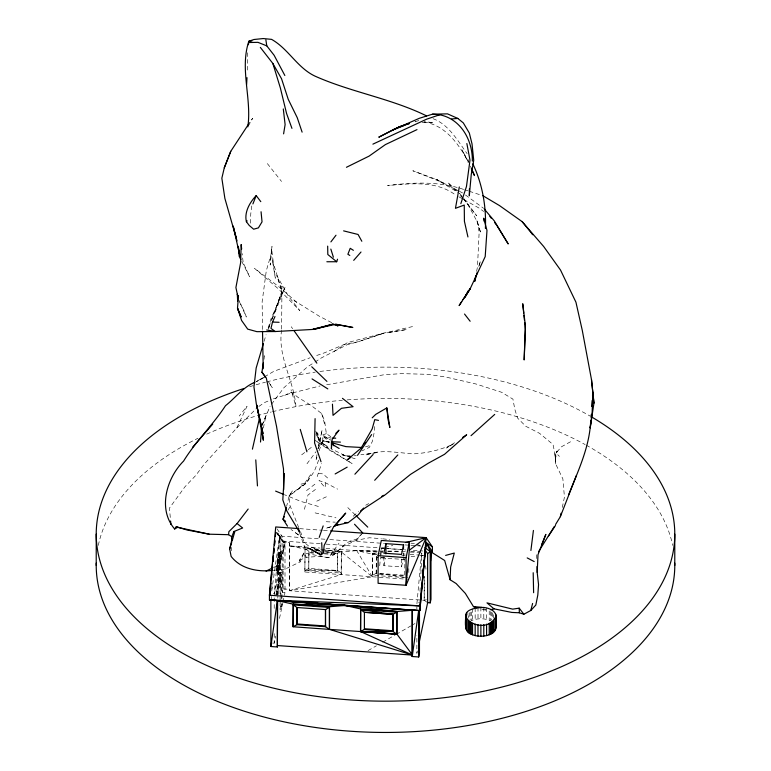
<?xml version="1.0" encoding="UTF-8"?>
<svg xmlns="http://www.w3.org/2000/svg" width="771" height="771" viewBox="0 0 771 771"><rect width="100%" height="100%" fill="white"/><g stroke="black" fill="none" stroke-linecap="round" stroke-linejoin="round"><path stroke-width="0.58" stroke-dasharray="3.85 2.89" d="M250.527 223.185L250.758 213.895L251.934 204.874M426.411 599.722L424.166 600.291L289.327 590.731L289.636 542.919L283.15 542.456L279.603 535.71L274.216 594.239L278.003 571.706L279.603 535.71L275.719 531.788L283.15 542.456L283.15 588.861L282.408 592.388L285 592.571L285 543.622L279.603 535.71L271.633 591.627L273.57 593.583M281.569 330.248C277.512 356.848 293.896 380.479 295.939 406.404L291.043 389.76M281.608 329.082L281.964 285.993L281.454 292.633L272.317 318.442M231.319 550.754L231.435 547.371M282.003 598.325L282.003 572.255L277.281 573.518L277.387 570.945L279.102 570.289L279.545 558.146L280.278 555.804L279.256 554.956L279.044 552.855L280.413 551.93L279.603 535.71L281.242 556.248L277.213 594.749L282.003 572.255L280.278 567.774L278.929 567.273L279.545 553.164L280.413 551.93L280.981 552.277C278.302 559.033 279.95 566.82 277.281 573.518L278.495 574.655L277.213 594.749M274.216 594.239L279.237 573.055L277.387 570.945L279.102 570.289L279.844 567.427L280.278 555.804L278.321 557.076L276.828 570.54L277.281 573.518L278.003 571.706L276.828 570.54L277.213 563.167L278.283 555.592L279.044 552.855L280.981 552.277L285 543.622L275.719 531.788M374.494 426.546L374.214 432.435L372.345 441.407L369.376 447.392L361.859 450.91M419.993 591.328L420.176 587.733M420.532 580.553L421.891 553.009M278.823 570.434L279.545 558.146L278.321 557.076L278.283 555.592L280.413 551.93L277.213 563.167L277.387 570.945L278.562 568.323L279.545 558.146L277.213 563.167L278.235 565.201L276.828 570.54M271.797 589.237L272.047 585.642M272.78 574.877L272.944 572.477M264.048 359.305L264.357 355.768L264.01 358.12M379.708 565.769L380.46 557.578M380.566 556.411L381.317 548.229L383.611 547.689M421.592 552.99L416.87 604.348L419.463 602.112M276.972 528.8L281.984 536.192L281.984 541.001L289.636 542.919L289.327 590.731L372.316 576.766L372.47 553.395L376.344 556.036L376.209 573.923L404.736 575.937L404.891 558.059M280.104 600.927L280.104 578.086L280.711 572.159L282.003 572.255M304.882 571.995L305.046 548.615L304.882 571.995L407.454 579.262M289.327 590.731L341.196 574.568L341.351 551.198L322.615 549.868M322.336 549.713L341.196 551.911L372.316 576.766L372.47 553.395L383.014 554.147M306.01 549.28L308.92 551.255L308.776 569.143L337.303 571.166L337.457 553.289L341.351 551.198L341.196 574.568M277.387 570.945L278.668 567.34L279.844 567.427L280.278 555.804M325.622 482.848L325.063 487.551L318.992 480.612L325.622 482.848L337.64 489.151M247.395 52.765L247.327 71.886M279.102 570.289C277.811 561.086 283.342 552.47 285 543.622L277.955 572.236M280.895 562.059L279.497 562.069L279.545 553.164M279.044 552.855L278.321 557.076L279.256 554.956L279.786 556.103L281.242 556.248M316.987 454.649L315.869 460.557L316.929 457.299M318.105 448.741L322.162 429.755L318.895 445.58L317.652 432.743L319.281 440.222L316.293 432.589M476.623 271.363L477.49 266.862L479.157 232.032L476.738 219.706L480.815 233.237L477.345 221.971L466.734 202.349L462.417 196.913M308.776 569.143L308.92 551.255L312.486 551.516M376.209 573.923L376.344 556.036M263.383 428.078L266.014 415.29L261.726 426.238M289.125 495.955L304.564 483.533L310.511 474.82L306.636 482.954L289.125 495.955L292.45 490.819L289.125 495.955L286.648 506.287M562.281 507.482L564.449 497.16L562.869 478.916L555.785 464.142L554.879 453.493L553.019 444.481L539.565 433.341L525.774 426.267L517.524 417.988L514.758 409.093L512.937 399.137L501.622 392.285L476.064 384.016L445.436 376.971L427.539 374.32L401.643 373.617L383.871 374.783L324.726 385.095M276.519 594.961L280.104 578.086L281.396 578.954L281.396 594.2M278.052 594.711L281.396 578.954M279.488 618.438L282.755 603.115M383.881 556.595L383.881 565.692L401.498 566.936L403.522 557.394M417.362 650.926L416.87 653.268L416.87 635.371M272.5 643.053L274.216 643.178L275.71 636.152M283.005 601.939L285 592.571M383.881 565.692L385.461 558.262M281.396 603.577L281.396 609.437L280.104 609.341L280.711 602.98M427.635 602.671L424.166 600.291L424.484 576.284M337.303 571.166L337.457 553.289L322.403 551.12M304.439 509.294L307.976 495.059L317.787 487.686M280.104 578.086L275.912 594.653L280.711 572.159L280.711 598.238M479.196 265.455L480.487 260.868L478.444 267.489M278.668 567.34L280.567 560.671L279.256 554.956M317.17 476.642L321.555 463.554M264.067 341.37L266.101 334.701M268.144 328.118L271.209 318.24L285.068 287.178L274.042 314.809M319.04 450.784L323.916 437.764L331.405 438.053M271.922 319.56L281.463 293.028L268.173 329.072M318.654 460.142L314.452 471.033L306.646 482.81L295.081 491.378M268.308 329.178L270.949 322.548M262.169 425.178L270.129 406.144M273.223 570.357L285.097 569.104L300.121 561.914L303.947 552.99L328.697 557.732L333.245 555.053L343.172 546.408L356.192 540.355L369.463 537.753L381.462 538.698M170.285 517.486L169.447 508.089L184.953 486.78L195.815 475.408L204.016 464.402L236.736 428.011L247.038 406.259L239.241 416.022M248.368 125.924L252.618 118.3L249.341 123.042M288.007 510.132L290.831 505.371M300.121 561.914L299.37 560.247L303.947 552.99L306.357 557.317L320.293 556.325L328.697 557.732L338.98 543.121M317.903 448.78L322.856 441.079L328.167 437.947L331.848 437.359L326.335 433.649L324.62 420.87L321.661 413.545L311.002 405.344L298.078 397.412L291.265 392.063L284.672 395.407M271.508 404.293L283.979 387.64L307.378 366.909L314.019 362.659M306.983 463.785L316.043 451.671M356.192 540.355L361.281 534.592M236.736 428.011L257.138 407.801M361.985 533.705L356.713 539.006L346.979 542.553L333.245 555.053M353.185 516.281L358.554 511.549M301.663 454.842L307.34 450.457M308.284 449.724L312.072 446.804M306.501 490.607L316.283 483.138M258.863 406.442L264.347 402.616L271.392 399.706M454.611 442.727L446.582 448.028L453.281 444.057C440.675 449.985 426.941 453.203 413.044 453.878C397.171 452.731 380.826 449.021 365.435 455.006L378.282 452.24L360.867 454.794M314.963 362.052L321.603 357.792L334.103 351.383L347.48 342.594L384.344 332.966L413.15 326.451M263.431 377.462L256.223 381.722L263.422 377.935M264.463 376.855L273.724 371.381L310.154 357.734M368.046 650.618L376.393 645.799M382.647 642.195L395.157 634.967M396.198 634.369L410.798 625.936M411.839 625.339L414.962 623.537M365.724 505.236L368.711 503.588M570.55 441.754L561.577 446.708L556.016 452.972L555.13 460.412L557.096 450.996L556.016 452.972L559.409 456.384M305.046 570.501L308.92 568.449L337.457 570.473L341.351 573.084L305.046 570.501L337.457 570.473M376.344 573.219L372.47 575.282L407.608 577.778M334.103 351.383L347.075 344.733L358.178 341.755L384.344 332.966L358.178 341.755L343.943 344.57L324.639 352.761L314.607 356.202M257.803 380.585L265.542 376.788M273.454 567.523L278.716 564.96M316.746 501.169L326.615 496.678M490.472 611.528L490.472 620.703C484.458 618.111 477.336 618.091 471.322 620.703L471.322 611.528M299.37 560.247L306.357 557.317M326.335 433.649L322.548 434.998L322.856 441.079L328.889 442.265L322.548 434.998L331.414 440.492M273.397 398.867L288.865 393.836L320.138 385.953M331.289 526.554L325.738 528.366L331.27 526.786M415.077 121.76L418.431 120.681L415.058 121.606M365.444 446.881L369.849 445.503M384.768 547.41L392.805 545.511M300.979 484.149L306.636 482.954M278.562 568.323L277.107 568.545L278.784 563.861L277.483 562.445L278.283 555.592L278.929 558.503M383.177 551.014L356.761 550.658L341.196 551.911L324.803 550.745M411.02 556.489L415.8 556.113M420.58 555.727L422.971 555.544M354.284 455.786L356.375 455.719M350.207 455.815L346.603 455.883L342.353 454.803L351.152 456.981M387.977 551.072L405.989 551.313M410.798 551.381L420.397 551.506M313.556 552.826L308.776 552.74L313.537 553.077M324.312 553.038L337.457 553.289L321.999 552.19M384.575 557.674L376.209 557.51L404.736 559.534M372.316 576.766L356.761 550.658L382.898 551.361M387.649 551.496L399.532 551.814M410.22 552.103L420.918 552.393M422.18 122.483L433.88 122.811L424.368 121.5M322.856 441.079L329.863 441.648M326.152 521.726L335.308 522.169M381.317 548.229L383.65 548.393M384.816 548.48L405.816 549.964M280.711 606.536L282.003 606.623L282.003 603.067M299.591 528.646L322.278 530.255M323.473 530.342L329.439 530.766M324.967 539.237L281.984 536.192L276.616 532.424M329.737 539.575L384.652 543.468M404.948 544.904L409.729 545.242M410.924 545.328L415.694 545.666M416.889 545.752L421.66 546.09M320.187 543.709L281.984 541.001L282.408 592.388M326.162 544.133L379.881 547.94M381.076 548.027L385.847 548.364M387.042 548.451L406.144 549.81M413.304 550.311L422.855 550.986M307.224 549.492L289.327 545.878L320.081 548.056M325.998 548.48L379.226 552.258M380.411 552.335L382.773 552.508M402.886 553.935L405.247 554.098M409.979 554.436L419.443 555.11M420.619 555.187L424.166 555.448M314.414 549.289L321.44 549.781M401.758 555.477L405.267 555.727M315.426 550.08L323.627 550.658M377 554.436L372.316 554.108L356.761 550.658M318.433 551.93L320.813 552.103M324.234 553.829L337.303 554.754M379.92 573.479L404.891 575.253M283.15 588.861L289.636 589.333M382.667 538.794L389.789 539.661M289.327 545.878L305.827 547.795M314.086 548.759L321.16 549.578M318.606 473.355L323.01 473.914L328.407 478.666M379.824 573.72L407.628 577.691M372.47 553.395L377.106 554.06M315.464 550.118L321.247 550.957M410.914 543.16L414.432 543.748M351.219 457.03L344.791 455.526L331.79 449.079M315.088 512.869L336.011 517.852M423.934 122.04C445.513 125.104 458.784 144.216 468.421 161.968L467.987 158.325M329.468 442.699L327.521 441.542L329.815 442.178M481.981 609.157L487.214 610.603L484.593 608.945M318.433 506.47L300.767 501.381L284.364 494.674M342.353 454.803L350.911 457.444M351.981 457.772L355.19 458.755M463.641 189.425C439.123 181.127 412.88 182.351 387.572 185.522C410.683 183.671 435.933 180.221 455.796 195.159M464.768 189.791L468.17 190.9M469.298 191.275L480.612 194.976M279.41 560.218L280.567 560.671M433.003 118.667C448.751 124.439 457.666 140.727 467.149 153.68M458.408 190.794L436.531 179.489L412.861 170.767L443.161 182.766L436.531 179.489L458.533 192.692M459.449 191.324L462.581 192.943M331.761 322.683L319.281 316.216L294.561 300.806L297.201 302.839L280.654 288.094L254.575 268.395L278.437 288.894L299.736 310.559L288.585 296.372L276.789 275.584L282.755 293.818L272.192 259.278L275.334 278.254L271.594 248.821L270.197 265.051L271.999 246.421L271.055 254.517L266.294 270.766L262.14 301.779L262.516 330.123M327.521 441.542L328.889 442.265M416.783 544.133L420.947 546.398M458.822 196.769L462.879 199.034M463.891 199.593L479.099 208.093L483.687 211.485M315.985 434.43L320.958 442.294L329.815 447.845M314.655 440.087L352.106 463.573L329.66 450.206L316.534 441.349M320.736 551.448L318.038 549.733L308.978 546.273L304.169 542.437L300.536 531.633M465.501 195.005L483.629 208.343M295.544 532.809L302.367 537.782L291.004 529.417M320.958 442.294L328.195 448.153L319.84 440.501L315.445 430.401M457.001 190.967L447.71 182.428L456.808 191.96M347.788 507.588L355.277 514.912M460.114 195.42L462.6 198.022M463.429 198.889L476.661 215.793L463.814 198.918M461.694 196.007L459.535 193.29L463.101 197.983M267.335 163.577L281.531 181.464M291.265 392.063L294.801 396.94M291.245 326.721L292.633 328.697M468.508 161.958L462.118 149.959L468.305 162.758M239.357 301.74L245.139 313.036L246.277 317.064L239.106 300.497M241.843 261.523L249.64 276.856L243.183 262.603L242.171 253.563M298.734 527.643L289.501 504.263L289.433 495.551M470.406 166.102L471.312 168.203M299.649 532.896L304.641 547.545L304.169 542.437M321.661 413.545L325.034 425.64M278.003 571.706L278.495 574.655M425.659 565.654L425.978 569.239M554.879 453.493L555.785 464.142M536.635 554.744L536.789 559.457M279.545 558.146L279.844 567.427M493.546 614.651L493.546 618.091M492.669 612.791L492.669 618.525M491.609 612.126L491.609 620.154M489.219 611.008L489.219 620.183M486.588 607.914L486.588 619.383M483.793 607.432L483.793 618.901M480.882 607.269L480.882 618.747M478.01 607.432L478.01 618.901M475.167 607.914L475.167 619.383M472.536 608.714L472.536 620.183M470.165 612.135L470.165 620.163M469.125 612.791L469.125 618.525M468.209 615.798L468.209 618.091M424.166 576.689L424.166 600.291M416.87 606.738L416.87 609.119M408.784 568.641L408.784 573.248M403.522 552.846L403.522 556.257M401.498 558.975L401.498 566.936M281.396 595.366L281.396 598.884M280.104 602.132L280.104 609.341M277.82 595.838L277.82 598.18M274.216 597.814L274.216 610.95M274.216 633.627L274.216 643.178M271.633 596.407L271.633 598.797M98.302 545.405A289.279 167.018 0 0 1 198.099 438.207M206.667 434.16A289.279 167.018 0 0 1 271.286 411.984M272.452 411.704A289.279 167.018 0 0 1 342.353 400.284M347.143 399.898A289.279 167.018 0 0 1 585.17 444.588M586.153 445.127A289.279 167.018 0 0 1 672.697 545.405M249.631 386.705A289.279 167.018 0 0 1 265.484 382.185M266.641 381.886A289.279 167.018 0 0 1 315.243 372.133M319.888 371.487A289.279 167.018 0 0 1 590.056 416.051M390.964 332.079L386.695 332.918L406.789 329.496L390.964 332.079M272.211 387.63L268.587 381.934L272.211 387.63"/><path stroke-width="1.16" d="M331.414 441.687L331.405 448.886L332.156 439.364L338.989 430.17L335.819 433.36M469.385 188.799L469.317 195.786L471.245 174.612L473.722 160.31L472.025 143.917L469.327 133.036L463.323 122.917L457.801 118.435L447.508 113.867L432.541 114.166L419.318 118.3L392.834 129.913L378.773 137.19L399.455 126.781L409.478 123.36M247.838 126.878C251.915 98.37 239.559 68.985 248.85 41.248L253.958 39.504L263.258 38.55L271.585 39.369C288.932 49.142 297.895 69.053 316.765 76.907C352.395 92.443 391.398 98.669 426.488 115.852M315.088 418.614L314.587 442.968L321.035 461.752M238.49 295.64L237.497 308.188L241.072 316.833L237.497 308.188L241.593 320.485L247.703 329.13L256.916 331.665L275.314 331.53L314.828 329.323L333.245 324.032L312.959 329.275L335.587 324.379L352.839 327.473L335.905 324.215M231.83 536.741L228.582 534.688L228.871 531.672L237.083 523.548L242.643 527.99L233.854 531.537L231.83 536.741L231.599 542.851L229.681 548.962L231.117 556.402C240.619 568.747 257.292 572.043 272.028 570.482M490.616 609.726L494.009 608.849L511.877 612.434L519.384 612.781L523.875 614.236L530.795 610.487L535.835 605.042L537.801 595.067L538.553 584.63L537.204 572.429L537.994 554.715L545.858 534.399L541.656 544.654M430.584 560.989L431.008 552.634L426.122 542.466L432.406 546.851L432.406 551.67L431.008 552.634L430.97 599.318L430.208 602.855L427.635 602.671L419.106 642.725M246.604 84.54L246.999 77.64M284.412 473.5L282.812 499.859L286.446 510.325L299.572 532.163L298.589 528.973M275.392 536.577L275.613 532.983M590.711 420.783C589.622 446.901 578.154 470.927 568.612 494.78M590.971 417.207L591.145 414.827M591.752 406.49L592.186 400.535M592.533 395.764L592.793 392.198L591.492 379.631L582.278 330.364L575.947 302.213L560.536 270.081L543.651 246.479L522.14 221.634L499.483 205.578L482.877 195.709M260.521 442.024L261.639 427.365M269.898 595.154L270.226 591.569M270.669 586.789L270.997 583.204M271.44 578.423L271.768 574.829M272.202 570.048L272.539 566.463M272.973 561.683L273.3 558.098M273.744 553.308L274.071 549.723M274.515 544.943L274.842 541.358M409.324 550.205L406.086 585.295L378.098 583.3L378.098 555.621L381.317 540.452L409.324 542.437L409.324 550.205L426.122 537.628L432.406 546.851M419.463 610.468L419.463 653.451L418.701 656.969L412.225 656.507L418.663 610.565L419.858 610.593L426.122 537.628L330.634 530.853M272.52 564.112L269.436 595.231L269.455 599.944L270.862 600.089L270.891 646.512L277.367 646.975L277.656 600.725L269.455 599.944L419.858 605.9L426.122 542.466L432.406 551.67L430.141 551.901M272.761 561.722L273.348 555.737M273.589 553.337L274.062 548.547M274.418 544.962L274.89 540.172M422.932 571.089L423.192 568.709M423.722 563.938L424.127 560.353M424.397 557.973L426.122 542.466L419.858 610.593L412.225 610.121L412.225 656.507L412.225 610.121M248.416 44.708L248.85 41.248L251.895 40.979M530.901 550.475L533.416 530.438M270.891 646.512L277.367 600.57L419.858 610.593L269.455 599.944L345.09 605.495L396.959 611.499L412.524 610.275L277.656 600.725L293.24 604.156L329.535 606.729L345.09 605.495L360.655 608.945L396.959 611.499L396.959 634.167L412.524 655.099L277.656 645.568M265.561 377.192L261.938 372.21L263.316 362.813M593.959 403.098L590.191 427.934L592.157 412.649L592.793 392.198L593.959 403.098L591.492 379.631M496.042 616.029C484.429 640.711 442.111 608.897 483.793 607.432C488.38 608.049 493.797 609.697 495.782 614.352C496.158 621.012 498.548 631.247 490.472 634.292C484.458 636.875 477.336 636.923 471.322 634.292C463.747 631.603 465.511 622.284 465.723 616.029M283.593 133.865L285.116 124.613L283.304 108.952M237.651 301.075L237.323 294.204L235.907 287.525L240.658 262.574L241.159 244.532L241.67 249.052M465.723 627.498L466.012 625.83M459.314 186.939L455.449 208.324L464.248 205.057L464.421 221.325L467.939 236.967M475.746 275.864L474.647 281.502L477.249 272.327M396.959 611.499L396.805 612.213L392.911 614.304L364.548 612.347L360.51 609.639L393.065 614.371L392.911 631.488L360.51 631.526L364.404 629.454L392.911 631.488L396.959 634.167L360.655 631.603L360.655 608.945L360.51 631.526L412.524 655.099L329.535 629.387L329.535 606.729L329.381 607.432L293.086 604.869L297.114 607.577L296.98 624.683L293.086 626.756L293.24 604.156L345.09 605.495M325.641 609.591L296.98 607.5L296.98 624.683L325.497 626.698L325.497 609.514L325.497 626.698L329.535 629.387L396.805 634.099L396.805 612.213L360.51 609.639M252.416 449.165L259.384 418.605M555.573 524.473L560.353 516.657L561.076 513.216M403.522 544.885L401.498 554.426L383.881 553.183L385.924 543.632L403.522 544.885L403.522 548.297M405.44 542.524L426.122 537.628L406.086 585.295L406.086 557.616L409.324 542.437M248.686 123.986L230.751 151.328L224.284 167.818L221.846 178.226L224.872 198.388L237.015 240.87M229.681 548.962L232.052 538.968M274.987 316.563L272.52 322.066L270.958 328.398L275.314 331.53L266.66 329.969M530.795 610.487L532.607 603.462M286.378 507.347L283.024 519.211L287.496 526.13M232.225 540.664L234.721 531.903L233.854 531.537M263.393 343.596L256.165 368.008L253.948 386.897L256.319 403.869L263.027 433.726L256.743 405.064L263.354 440.231L262.844 434.931M460.836 203.65L466.455 186.563L469.992 160.137L466.86 143.541M326.856 261.755L336.696 261.735L337.544 259.21M319.223 537.358L323.165 525.918M230.751 151.328L224.284 167.818M560.353 516.657L576.4 475.447M252.907 203.939L256.194 195.593L260.8 201.655M468.122 290.85L465.077 297.153L470.291 288.518L485.2 256.598L486.983 230.471L483.706 218.183L484.275 221.595M284.316 516.628L283.024 519.211L285.627 521.312M228.582 534.688L209.288 534.197L187.151 530.024L177.87 527.219L174.641 528.983C157.467 509.159 166.681 478.01 183.585 461.077C195.786 441.253 212.777 425.139 225.498 405.7C235.406 397.894 242.961 387.206 254.883 382.252M538.495 551.814L554.368 526.429M461.752 301.567L459.121 305.576L470.291 288.518L463.063 299.562M548.383 536.202L555.496 525.475M357.513 455.324L371.641 434.574M174.641 528.983L176.067 526.988L177.87 527.219M330.904 241.892L335.992 235.222M237.083 523.548L248.166 509.043M363.555 508.06L358.505 514.633L348.27 522.584L334.585 525.841M192.442 447.459L212.748 424.06M353.706 260.347L361.001 252.021M261.061 211.755L262.034 221.846L258.401 227.879L253.63 229.209L249.206 225.421L246.412 221.74L247.183 220.882M374.687 480.285L397.817 454.948M354.891 474.213L373.125 454.485M372.229 417.805L375.728 414.374L386.811 407.917L389.837 427.51L388.015 419.299L386.811 407.917M471.023 435.673L494.722 414.413M427.635 602.671L427.635 553.723L430.208 551.496L432.406 551.67M363.748 443.826L365.435 442.39M256.194 195.593C249.92 202.243 244.041 212.15 246.412 221.74M350.024 457.926L347.249 459.853L361.175 448.038L372.152 428.965L374.764 419.646L378.484 420.388M462.639 437.436L466.648 434.796L444.559 454.292L428.194 463.275L410.5 474.396L385.433 494.625L360.712 510.807M335.134 473.963L347.172 467.149M381.674 496.418L383.669 495.319M325.497 609.514L329.381 607.432L329.381 629.319M346.439 167.288L369.107 156.108L385.404 144.591L416.995 129.615M266.091 571.109L272.404 568.034M372.894 144.148L426.642 119.177L439.672 114.783C461.068 118.994 472.719 140.524 472.344 161.1M403.937 125.634L392.834 129.913L399.455 126.781L409.497 123.553M335.722 525.109L337.949 524.386L334.094 526.391L345.707 513.101L333.409 527.181L324.167 545.405L323.425 553.154L320.9 554.86L310.029 548.846L306.8 548.065M445.628 555.409L454.292 553.048L450.659 567.022L450.081 579.725L456.162 583.56L465.366 593.419L473.471 606.623L476.738 607.702M523.875 614.236L519.191 608.146L512.696 609.138L486.973 602.874L494.009 608.849M451.594 118.956L457.801 118.435M344.676 522.497L348.27 522.584M332.484 438.082L335.732 438.188M272.52 322.066L279.102 322.288M249.37 42.511L257.948 42.338L266.795 45.874L274.119 55.271L284.846 75.481M332.214 441.754L340.416 442.111M362.091 447.508L345.89 446.621L332.118 442.814M360.655 631.603L396.805 634.099M298.406 528.569L275.719 526.959L269.436 595.231L419.858 605.9M378.098 555.621L406.086 557.616M297.114 623.98L325.641 626.004M393.065 630.774L364.548 628.76L364.404 629.454L364.404 612.27L393.065 614.371M329.535 629.387L293.086 626.756L293.24 604.156M473.471 606.623L481.971 607.297M432.541 114.166L439.672 114.783M176.067 526.988L209.288 534.197M343.606 230.866L358.072 234.471L361.83 241.256M333.583 324.331L338.006 325.921L334.884 324.302M275.613 491.098L283.275 494.23M527.2 557.905L534.178 561.567M310.029 548.846L313.97 550.966M430.305 551.467L444.665 560.488L450.081 579.725M314.963 551.516L320.9 554.86L322.105 551.699L321.7 542.707M332.378 444.433L339.173 448.491M349.803 255.442L347.885 254.257L350.227 248.31L353.388 250.315M312.062 378.908L327.82 388.902M424.898 547.709L430.208 551.496L430.208 602.855M342.459 398.337L353.099 406.712L341.476 408.302L333.024 415.338L332.446 404.177M336.696 261.735L327.81 254.497L327.675 246.132M311.735 366.765L326.923 381.404M356.106 515.732L367.757 527.133M354.525 524.232L362.736 532.954M484.4 209.182L494.336 220.959L508.214 243.944L497.199 226.086M522.14 221.634L532.819 234.75L532.269 234.008M260.338 47.397L272.847 63.453L281.55 78.767L288.219 99.286L297.24 117.674L302.107 132.14M464.527 314.038L470.146 321.256M489.864 216.429L491.214 218.164M494.568 222.491L496.591 225.093M261.938 372.21L266.313 378.05L276.529 426.344L283.506 468.961L283.699 489.624M294.011 330.663L316.862 363.18M424.937 549.771L427.635 553.723M472.864 163.915C482.328 183.835 486.366 206.377 485.402 228.409M240.803 259.48L239.241 256.406L238.191 246.45M471.399 169.157L474.493 175.566L471.312 168.203M331.906 441.542L333.853 445.754M291.939 128.362L286.552 113.424L280.365 87.971L272.847 63.453M330.836 249.091L333.39 257.196M300.266 429.389L306.906 451.787M236.167 237.42L233.17 226.067L239.964 256.184L238.326 246.402M495.782 625.83L496.042 627.498M265.87 39.851L266.795 45.874M523.702 313.093L522.728 303.735L525.359 325.333L524.145 359.97L525.417 329.458L524.685 322.442M523.952 315.426L524.444 320.11M170.603 521.003L170.921 524.531M255.77 459.882L257.466 485.903M519.191 608.146L519.384 612.781M537.021 566.531L537.204 572.429M533.195 572.728L533.619 592.706M263.219 368.731L262.525 331.299M418.663 610.565L418.701 656.969M674.779 534.149L674.779 565.432M495.782 614.352L495.782 629.165M494.934 619.325L494.934 630.794M493.546 620.838L493.546 632.316M492.669 621.551L492.669 633.02M491.609 622.216L491.609 633.695M490.472 622.823L490.472 634.292M489.219 623.344L489.219 634.812M486.588 624.144L486.588 635.612M483.793 624.616L483.793 636.094M480.882 624.78L480.882 636.248M477.991 624.626L477.991 636.104M475.167 624.144L475.167 635.612M472.536 623.344L472.536 634.812M471.322 622.823L471.322 634.292M470.165 622.207L470.165 633.685M469.125 621.551L469.125 633.02M468.209 620.838L468.209 632.316M466.831 612.723L466.831 615.027M466.831 619.325L466.831 630.794M466.012 614.352L465.992 629.175M392.911 614.304L392.911 631.488M385.924 543.632L385.924 553.867M277.367 600.57L277.367 646.975M96.221 534.149L96.221 565.432M592.253 417.333A289.279 167.018 0 0 1 568.882 663.32A289.279 167.018 0 0 1 146.519 628.259A289.279 167.018 0 0 1 244.118 388.439M674.75 563.09A289.279 167.018 0 0 1 385.5 732.45A289.279 167.018 0 0 1 96.25 563.09M237.921 296.295L237.323 294.204L237.911 296.353"/></g></svg>
